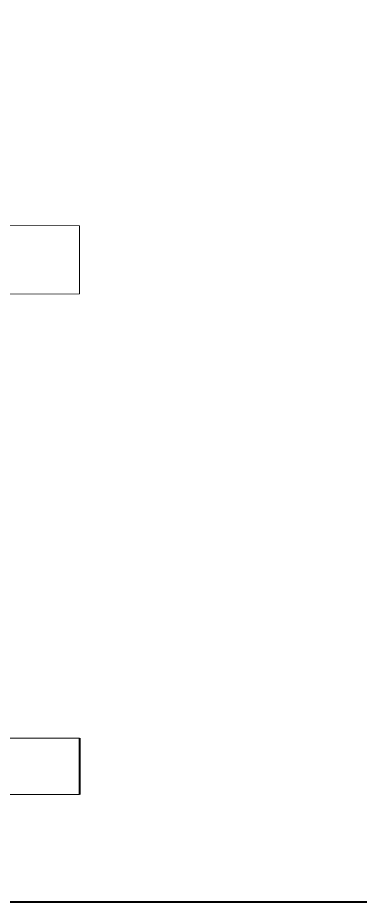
# Model space of a CAD drawing. Extents: x 2569 to 19597, y 1825 to 16548.
# Drawn here: x 16034 to 16398, y 9952 to 10895 of the extents above; entities that cross this region are included whole.
import ezdxf
from ezdxf import colors
from ezdxf.entities.mleader import LeaderData, LeaderLine
from ezdxf.math import Vec2, Vec3

# ---------------------------------------------------------------- set-up
doc = ezdxf.new("R2010")
doc.units = 0
doc.layers.add('SAN-MC-TEXT', color=7, linetype='Continuous', lineweight=5)
doc.styles.add('Text 100', font='ARIALN.TTF', dxfattribs={"height": 100})

msp = doc.modelspace()

# ---------------------------------------------------------------- linework, layer by layer
for points in [[(10969.43134, 9952.21856), (18345.20273, 9952.21856), (18345.20273, 12852.21856), (10969.43134, 12852.21856)], [(16100.24718, 10126.58871), (16100.24718, 10066.58853)]]:
    msp.add_lwpolyline(points)
at = {"layer": 'SAN-MC-TEXT', "linetype": 'Continuous', "const_width": 0.92571}
for points in [[(15796.51599, 10673.01656), (16100.24718, 10673.01656)], [(16100.24687, 10673.01656), (16100.24687, 10600.15976)], [(16100.24718, 10673.01656), (16100.24718, 10600.15976)], [(16100.24718, 10600.15976), (15929.87357, 10600.15976)]]:
    msp.add_lwpolyline(points, dxfattribs=at)
at = {"layer": 'SAN-MC-TEXT', "const_width": 0.92571}
msp.add_lwpolyline([(16100.24718, 10126.58871), (15360.44377, 10126.58871), (15360.44377, 10066.58853), (16100.24718, 10066.58853)], dxfattribs=at)

# ---------------------------------------------------------------- leaders
ml = msp.add_multileader_mtext('Standard')
ml.set_content('\\A2;{\\LGrup electropompe irigatie 2 buc (1F+1R) }SPI^I', color=256, style='Text 100')
ml.set_leader_properties(color=256, linetype='ByLayer')
ml.build(insert=Vec2(0, 0))
ml.multileader.update_dxf_attribs({"text_left_attachment_type": 6, "text_right_attachment_type": 6, "arrow_head_size": 100})
ctx = ml.context
ctx.base_point, ctx.char_height, ctx.arrow_head_size, ctx.landing_gap_size, ctx.plane_origin = Vec3(16564.8902, 9206.40586), 100, 100, 20, Vec3(13692.74876, 7507.36039)
ctx.left_attachment, ctx.right_attachment = 6, 6
notes = []
notes.append((ctx, [(0, (1, 1, 0), (16556.8902, 9206.40586), (1, 0), 8, [(0, [(15745.64527, 10165.75557)], 0, [])])]))
ctx.mtext.insert, ctx.mtext.flow_direction = Vec3(16584.8902, 9335.80558), 5
for ctx, leaders in notes:
    for number, flags, end, landing, length, lines in leaders:
        leader = LeaderData()
        leader.index, (leader.has_last_leader_line, leader.has_dogleg_vector, leader.attachment_direction) = number, flags
        leader.last_leader_point, leader.dogleg_vector, leader.dogleg_length = Vec3(end), Vec3(landing), length
        for number, points, colour, breaks in lines:
            line = LeaderLine()
            line.index, line.vertices, line.color, line.breaks = number, Vec3.list(points), colors.encode_raw_color(colour), breaks
            leader.lines.append(line)
        ctx.leaders.append(leader)

doc.saveas('drawing.dxf')
